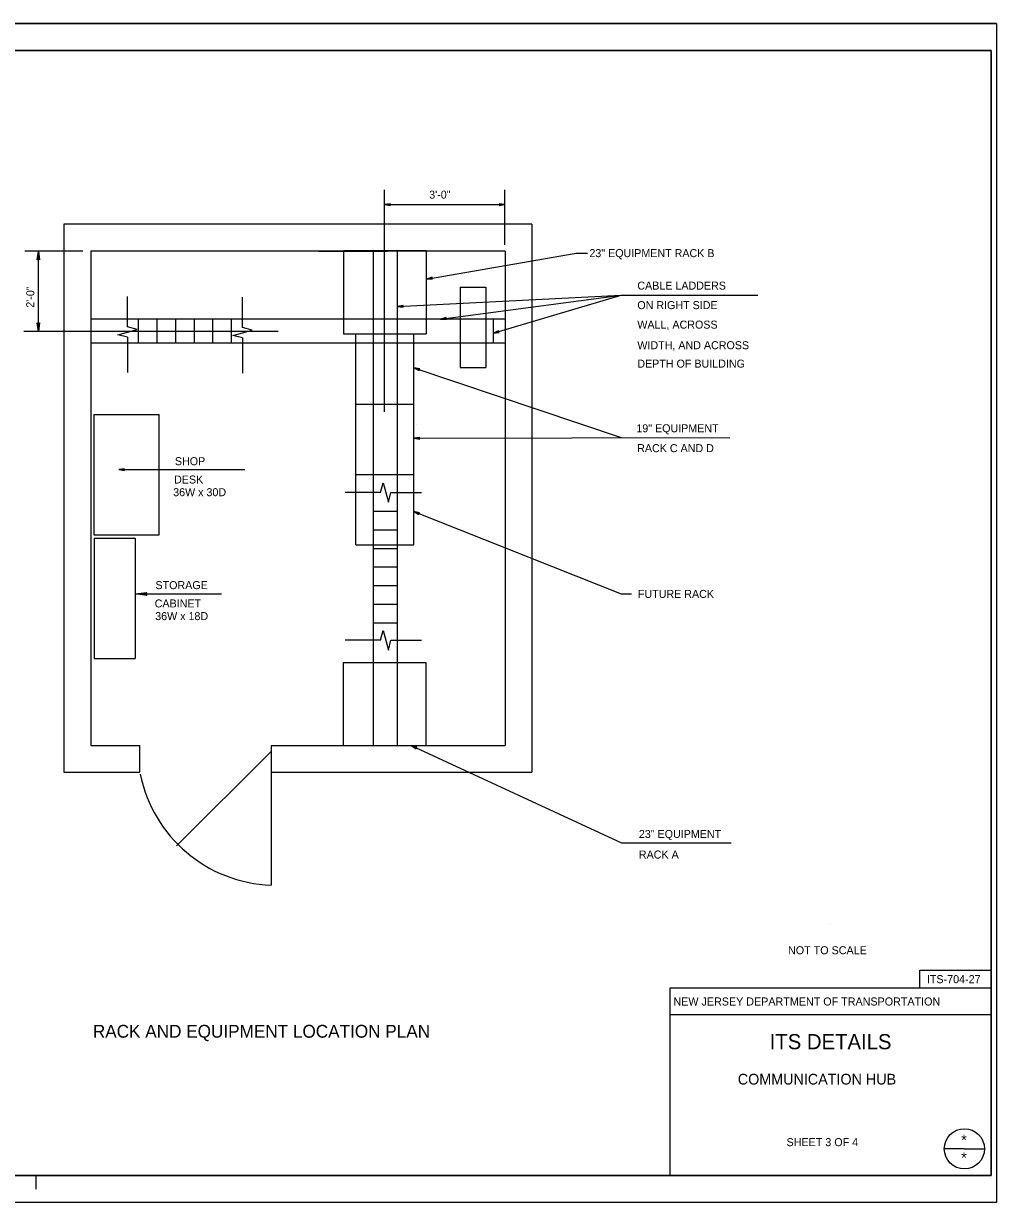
# Model space of a CAD drawing. Extents: x 507907 to 704973, y 495592 to 704964.
# Drawn here: x 508676 to 509221, y 495592 to 496252 of the extents above; entities that cross this region are included whole.
import ezdxf

# ---------------------------------------------------------------- set-up
doc = ezdxf.new("R2010")
doc.units = 0
doc.layers.add('1', color=7, linetype='Continuous')
doc.layers.add('41', color=7, linetype='Continuous')

msp = doc.modelspace()

# ---------------------------------------------------------------- linework, layer by layer
at = {"layer": '1'}
for p, q in [((509221.09, 496252.27), (508172.92, 496252.27)), ((509218.09, 496237.27), (508228.09, 496237.27)), ((509218.09, 495607.27), (509218.09, 496237.27)), ((508878.29, 496034.95), (508878.29, 496159.18)), ((508878.29, 496034.95), (508878.29, 496159.18)), ((508945.79, 496128.48), (508945.79, 496159.18)), ((508945.79, 496128.48), (508945.79, 496159.18)), ((508878.29, 496150.96), (508945.79, 496150.96)), ((508698.74, 496139.92), (508698.74, 495833.11)), ((508960.82, 496139.92), (508698.74, 496139.92)), ((508698.74, 496139.92), (508698.74, 495833.11)), ((508960.82, 496139.92), (508698.74, 496139.92)), ((508960.82, 496139.92), (508960.82, 495833.11)), ((508960.82, 496139.92), (508960.82, 495833.11)), ((508709.4, 496124.84), (508676.81, 496124.84)), ((508709.4, 496124.84), (508676.81, 496124.84)), ((508683.8, 496119.98), (508684.39, 496124.84)), ((508683.8, 496119.98), (508684.39, 496124.84)), ((508684.39, 496079.81), (508684.39, 496124.84)), ((508684.39, 496079.81), (508684.39, 496124.84)), ((508684.39, 496124.84), (508685.04, 496119.98)), ((508684.39, 496124.84), (508685.04, 496119.98)), ((508713.72, 496124.94), (508713.72, 495848.09)), ((508945.84, 496124.94), (508713.72, 496124.94)), ((508713.72, 496124.94), (508713.72, 495848.09)), ((508945.84, 496124.94), (508713.72, 496124.94)), ((508841.51, 496124.94), (508879.89, 496124.94)), ((508841.51, 496124.94), (508879.89, 496124.94)), ((508901.71, 496124.96), (508855.38, 496124.96)), ((508901.71, 496124.96), (508855.38, 496124.96)), ((508855.52, 496078.63), (508855.52, 496124.96)), ((508855.52, 496078.63), (508855.52, 496124.96)), ((508872.04, 496124.94), (508872.04, 495848.09)), ((508872.04, 496124.94), (508872.04, 495848.09)), ((508885.46, 496124.94), (508885.46, 495848.09)), ((508885.46, 496124.94), (508885.46, 495848.09)), ((508901.85, 496078.63), (508901.85, 496124.96)), ((508901.85, 496078.63), (508901.85, 496124.96)), ((508901.85, 496109.19), (508985.65, 496123.7)), ((508901.85, 496109.19), (508985.65, 496123.7)), ((508945.84, 496124.94), (508945.84, 495848.09)), ((508945.84, 496124.94), (508945.84, 495848.09)), ((508985.65, 496123.7), (508992.02, 496123.7)), ((508985.65, 496123.7), (508992.02, 496123.7)), ((508684.39, 496120.47), (508683.8, 496119.98)), ((508684.39, 496120.47), (508683.8, 496119.98)), ((508685.04, 496119.98), (508684.39, 496120.47)), ((508685.04, 496119.98), (508684.39, 496120.47)), ((508920.67, 496104.68), (508920.67, 496059.76)), ((508920.67, 496104.68), (508935.06, 496104.68)), ((508920.67, 496104.68), (508920.67, 496059.76)), ((508920.67, 496104.68), (508935.06, 496104.68)), ((508935.06, 496104.68), (508935.06, 496059.76)), ((508935.06, 496104.68), (508935.06, 496059.76)), ((508734.34, 496082.45), (508734.34, 496099.51)), ((508734.34, 496082.45), (508734.34, 496099.51)), ((508798.75, 496082.09), (508798.75, 496099.15)), ((508798.75, 496082.09), (508798.75, 496099.15)), ((508885.46, 496093.83), (509010.9, 496100.23)), ((508885.46, 496093.83), (509010.9, 496100.23)), ((508909.65, 496086.84), (509010.9, 496100.23)), ((508909.65, 496086.84), (509010.9, 496100.23)), ((508939.2, 496078.89), (509010.9, 496100.23)), ((508939.2, 496078.89), (509010.9, 496100.23)), ((509010.9, 496100.23), (509087.43, 496100.23)), ((509010.9, 496100.23), (509087.43, 496100.23)), ((508684.39, 496079.81), (508683.74, 496084.67)), ((508683.74, 496084.67), (508684.39, 496084.18)), ((508684.39, 496079.81), (508683.74, 496084.67)), ((508683.74, 496084.67), (508684.39, 496084.18)), ((508684.98, 496084.67), (508684.39, 496079.81)), ((508684.39, 496084.18), (508684.98, 496084.67)), ((508684.98, 496084.67), (508684.39, 496079.81)), ((508684.39, 496084.18), (508684.98, 496084.67)), ((508945.84, 496086.84), (508713.72, 496086.84)), ((508945.84, 496086.84), (508713.72, 496086.84)), ((508739.79, 496080.99), (508734.34, 496082.45)), ((508739.79, 496080.99), (508734.34, 496082.45)), ((508740.37, 496086.84), (508740.37, 496073.42)), ((508740.37, 496086.84), (508740.37, 496073.42)), ((508750.76, 496086.84), (508750.76, 496073.42)), ((508750.76, 496086.84), (508750.76, 496073.42)), ((508761.17, 496086.84), (508761.17, 496073.42)), ((508761.17, 496086.84), (508761.17, 496073.42)), ((508771.59, 496086.84), (508771.59, 496073.42)), ((508771.59, 496086.84), (508771.59, 496073.42)), ((508782, 496086.84), (508782, 496073.42)), ((508782, 496086.84), (508782, 496073.42)), ((508792.41, 496086.84), (508792.41, 496073.42)), ((508792.41, 496086.84), (508792.41, 496073.42)), ((508939.2, 496086.84), (508939.2, 496073.42)), ((508939.2, 496086.84), (508939.2, 496073.42)), ((508818.78, 496079.81), (508676.34, 496079.81)), ((508818.78, 496079.81), (508676.34, 496079.81)), ((508728.88, 496078.07), (508739.79, 496080.99)), ((508728.88, 496078.07), (508739.79, 496080.99)), ((508734.34, 496076.62), (508728.88, 496078.07)), ((508734.34, 496076.62), (508728.88, 496078.07)), ((508734.34, 496076.62), (508734.34, 496056.86)), ((508734.34, 496076.62), (508734.34, 496056.86)), ((508793.29, 496077.71), (508804.2, 496080.63)), ((508793.29, 496077.71), (508804.2, 496080.63)), ((508798.75, 496076.25), (508793.29, 496077.71)), ((508798.75, 496076.25), (508793.29, 496077.71)), ((508804.2, 496080.63), (508798.75, 496082.09)), ((508804.2, 496080.63), (508798.75, 496082.09)), ((508798.75, 496076.25), (508798.75, 496056.5)), ((508798.75, 496076.25), (508798.75, 496056.5)), ((508855.38, 496078.63), (508901.71, 496078.63)), ((508855.38, 496078.63), (508901.71, 496078.63)), ((508862.23, 496039.2), (508862.23, 496078.58)), ((508862.23, 496078.58), (508894.85, 496078.58)), ((508862.23, 496039.2), (508862.23, 496078.58)), ((508862.23, 496078.58), (508894.85, 496078.58)), ((508894.71, 496039.2), (508894.71, 496078.58)), ((508894.71, 496039.2), (508894.71, 496078.58)), ((508945.84, 496073.42), (508713.72, 496073.42)), ((508945.84, 496073.42), (508713.72, 496073.42)), ((508894.71, 496059.52), (509010.9, 496020.46)), ((508894.71, 496059.52), (509010.9, 496020.46)), ((508920.67, 496059.76), (508935.06, 496059.76)), ((508920.67, 496059.76), (508935.06, 496059.76)), ((508862.09, 496039.2), (508894.71, 496039.2)), ((508862.09, 496039.2), (508894.71, 496039.2)), ((508862.23, 496039.2), (508894.71, 496039.2)), ((508862.23, 495999.81), (508862.23, 496039.2)), ((508862.23, 496039.2), (508894.71, 496039.2)), ((508862.23, 495999.81), (508862.23, 496039.2)), ((508894.71, 495999.81), (508894.71, 496039.2)), ((508894.71, 495999.81), (508894.71, 496039.2)), ((508715.56, 496033.48), (508715.56, 495966.09)), ((508715.56, 496033.48), (508752.05, 496033.48)), ((508715.56, 496033.48), (508715.56, 495966.09)), ((508715.56, 496033.48), (508752.05, 496033.48)), ((508752.05, 495966.09), (508752.05, 496033.48)), ((508752.05, 495966.09), (508752.05, 496033.48)), ((508896.2, 496027.63), (508896.2, 496027.63)), ((508896.2, 496027.63), (508896.2, 496027.63)), ((508894.71, 496020.08), (509071.81, 496020.46)), ((508894.71, 496020.08), (509071.81, 496020.46)), ((508729.42, 496002.56), (508800, 496002.56)), ((508729.42, 496002.56), (508800, 496002.56)), ((508862.23, 495999.81), (508894.71, 495999.81)), ((508862.23, 495960.43), (508862.23, 495999.81)), ((508862.23, 495999.81), (508894.71, 495999.81)), ((508862.23, 495960.43), (508862.23, 495999.81)), ((508862.23, 495999.81), (508894.85, 495999.81)), ((508862.23, 495999.81), (508894.85, 495999.81)), ((508894.71, 495960.43), (508894.71, 495999.81)), ((508894.71, 495960.43), (508894.71, 495999.81)), ((508876.1, 495989.73), (508877.56, 495995.19)), ((508876.1, 495989.73), (508877.56, 495995.19)), ((508877.56, 495995.19), (508880.47, 495984.28)), ((508877.56, 495995.19), (508880.47, 495984.28)), ((508876.1, 495989.73), (508856.35, 495989.73)), ((508876.1, 495989.73), (508856.35, 495989.73)), ((508880.47, 495984.28), (508881.93, 495989.73)), ((508880.47, 495984.28), (508881.93, 495989.73)), ((508881.93, 495989.73), (508899, 495989.73)), ((508881.93, 495989.73), (508899, 495989.73)), ((508872.04, 495979.29), (508885.46, 495979.29)), ((508872.04, 495979.29), (508885.46, 495979.29)), ((508894.71, 495979.14), (509010.9, 495933.05)), ((508894.71, 495979.14), (509010.9, 495933.05)), ((508715.56, 495966.09), (508752.05, 495966.09)), ((508715.56, 495966.09), (508752.05, 495966.09)), ((508715.64, 495964.15), (508715.64, 495896.76)), ((508715.64, 495964.15), (508738.63, 495964.15)), ((508715.64, 495964.15), (508715.64, 495896.76)), ((508715.64, 495964.15), (508738.63, 495964.15)), ((508738.63, 495964.15), (508738.63, 495896.76)), ((508738.63, 495964.15), (508738.63, 495896.76)), ((508872.04, 495968.88), (508885.46, 495968.88)), ((508872.04, 495968.88), (508885.46, 495968.88)), ((508862.23, 495960.43), (508894.71, 495960.43)), ((508862.23, 495960.43), (508894.71, 495960.43)), ((508871.9, 495958.47), (508885.32, 495958.47)), ((508871.9, 495958.47), (508885.32, 495958.47)), ((508872.04, 495948.06), (508885.46, 495948.06)), ((508872.04, 495948.06), (508885.46, 495948.06)), ((508872.04, 495937.64), (508885.46, 495937.64)), ((508872.04, 495937.64), (508885.46, 495937.64)), ((508738.63, 495932.94), (508786.96, 495932.94)), ((508738.63, 495932.94), (508786.96, 495932.94)), ((509010.9, 495933.05), (509016.59, 495933.05)), ((509010.9, 495933.05), (509016.59, 495933.05)), ((508872.04, 495927.23), (508885.46, 495927.23)), ((508872.04, 495927.23), (508885.46, 495927.23)), ((508872.04, 495916.84), (508885.46, 495916.84)), ((508872.04, 495916.84), (508885.46, 495916.84)), ((508876.1, 495906.97), (508877.56, 495912.42)), ((508876.1, 495906.97), (508877.56, 495912.42)), ((508877.56, 495912.42), (508880.47, 495901.52)), ((508877.56, 495912.42), (508880.47, 495901.52)), ((508876.1, 495906.97), (508856.35, 495906.97)), ((508876.1, 495906.97), (508856.35, 495906.97)), ((508880.47, 495901.52), (508881.93, 495906.97)), ((508880.47, 495901.52), (508881.93, 495906.97)), ((508881.93, 495906.97), (508899, 495906.97)), ((508881.93, 495906.97), (508899, 495906.97)), ((508715.64, 495896.76), (508738.63, 495896.76)), ((508715.64, 495896.76), (508738.63, 495896.76)), ((508901.55, 495894.42), (508855.21, 495894.42)), ((508901.55, 495894.42), (508855.21, 495894.42)), ((508855.35, 495848.09), (508855.35, 495894.42)), ((508855.35, 495848.09), (508855.35, 495894.42)), ((508901.69, 495848.09), (508901.69, 495894.42)), ((508901.69, 495848.09), (508901.69, 495894.42)), ((508713.72, 495848.09), (508741.26, 495848.09)), ((508713.72, 495848.09), (508741.26, 495848.09)), ((508741.26, 495833.11), (508741.26, 495848.09)), ((508741.26, 495833.11), (508741.26, 495848.09)), ((508814.8, 495844.81), (508761.85, 495791.86)), ((508814.8, 495844.81), (508761.85, 495791.86)), ((508814.8, 495848.09), (508945.84, 495848.09)), ((508814.8, 495848.09), (508814.8, 495833.11)), ((508814.8, 495848.09), (508945.84, 495848.09)), ((508814.8, 495848.09), (508814.8, 495833.11)), ((508840.71, 495848.09), (508879.09, 495848.09)), ((508840.71, 495848.09), (508879.09, 495848.09)), ((508863.17, 495848.09), (508901.55, 495848.09)), ((508863.17, 495848.09), (508901.55, 495848.09)), ((508893.27, 495848.09), (509011.14, 495793.58)), ((508893.27, 495848.09), (509011.14, 495793.58)), ((508698.74, 495833.11), (508741.26, 495833.11)), ((508698.74, 495833.11), (508741.26, 495833.11)), ((508814.8, 495833.11), (508960.82, 495833.11)), ((508814.8, 495833.11), (508814.8, 495769.93)), ((508814.8, 495833.11), (508960.82, 495833.11)), ((508814.8, 495833.11), (508814.8, 495769.93)), ((509011.14, 495793.58), (509072.57, 495793.58)), ((509011.14, 495793.58), (509072.57, 495793.58)), ((509128.14, 495748.45), (509128.14, 495748.45)), ((509178.14, 495712.27), (509178.14, 495722.27)), ((509178.14, 495722.27), (509218.14, 495722.27)), ((509218.14, 495712.27), (509038.14, 495712.27)), ((509038.14, 495712.27), (509038.14, 495607.27)), ((509218.14, 495697.27), (509038.14, 495697.27)), ((509203.14, 495622.27), (509191.89, 495622.27)), ((509203.14, 495622.27), (509214.39, 495622.27)), ((508228.09, 495607.27), (509218.09, 495607.27)), ((508683.09, 495599.77), (508683.09, 495607.27)), ((509221.09, 495592.27), (508172.92, 495592.27))]:
    msp.add_line(p, q, dxfattribs=at)
for points in [[(508878.29, 496150.96), (508881.59, 496150.49), (508881.24, 496150.96), (508881.59, 496151.44)], [(508945.79, 496150.96), (508942.48, 496151.44), (508942.83, 496150.96), (508942.48, 496150.49)], [(508945.79, 496150.96), (508942.48, 496151.44), (508942.83, 496150.96), (508942.48, 496150.49)], [(508901.85, 496109.19), (508905.19, 496109.29), (508904.76, 496109.69), (508905.03, 496110.22)], [(508901.85, 496109.19), (508905.19, 496109.29), (508904.76, 496109.69), (508905.03, 496110.22)], [(508885.46, 496093.83), (508888.79, 496093.52), (508888.41, 496093.98), (508888.74, 496094.47)], [(508885.46, 496093.83), (508888.79, 496093.52), (508888.41, 496093.98), (508888.74, 496094.47)], [(508909.65, 496086.84), (508912.99, 496086.81), (508912.58, 496087.23), (508912.86, 496087.74)], [(508909.65, 496086.84), (508912.99, 496086.81), (508912.58, 496087.23), (508912.86, 496087.74)], [(508939.2, 496078.89), (508942.51, 496079.38), (508942.03, 496079.73), (508942.24, 496080.28)], [(508894.71, 496059.52), (508897.69, 496058.01), (508897.51, 496058.58), (508898, 496058.91)], [(508894.71, 496059.52), (508897.69, 496058.01), (508897.51, 496058.58), (508898, 496058.91)], [(508894.71, 496020.08), (508898.02, 496019.61), (508897.66, 496020.09), (508898.02, 496020.56)], [(508894.71, 496020.08), (508898.02, 496019.61), (508897.66, 496020.09), (508898.02, 496020.56)], [(508729.42, 496002.56), (508732.73, 496002.09), (508732.37, 496002.56), (508732.73, 496003.04)], [(508729.42, 496002.56), (508732.73, 496002.09), (508732.37, 496002.56), (508732.73, 496003.04)], [(508894.71, 495979.14), (508897.61, 495977.48), (508897.45, 495978.05), (508897.96, 495978.36)], [(508745.11, 495932.15), (508738.63, 495932.94), (508745.11, 495933.8), (508744.46, 495932.94)], [(508745.11, 495932.15), (508738.63, 495932.94), (508745.11, 495933.8), (508744.46, 495932.94)], [(508893.27, 495848.09), (508896.07, 495846.27), (508895.95, 495846.85), (508896.47, 495847.13)]]:
    msp.add_lwpolyline(points, close=True, dxfattribs=at)
msp.add_circle((509203.14, 495622.27), 11.25, dxfattribs=at)
msp.add_arc((508817.49, 495847.45), 77.56, 191.39972, 268.01782, dxfattribs=at)
msp.add_arc((508817.49, 495847.45), 77.56, 191.39972, 268.01782, dxfattribs=at)
at = {"layer": '41'}
for points in [[(508172.92, 496252.27), (509221.09, 496252.27), (509221.09, 495592.27), (508172.92, 495592.27)], [(508228.09, 496237.27), (509218.09, 496237.27), (509218.09, 495607.27), (508228.09, 495607.27)]]:
    msp.add_lwpolyline(points, close=True, dxfattribs=at)

# ---------------------------------------------------------------- texts
at = {"layer": '1'}
for s, height, p in [('3\'-0"', 4.482, (508903.34, 496154.26)), ('3\'-0"', 4.482, (508903.34, 496154.26)), ('23" EQUIPMENT RACK B', 4.482, (508993.08, 496121.51)), ('23" EQUIPMENT RACK B', 4.482, (508993.08, 496121.51)), ('CABLE LADDERS', 4.482, (509019.94, 496103.32)), ('CABLE LADDERS', 4.482, (509019.94, 496103.32)), ('ON RIGHT SIDE', 4.482, (509019.93, 496092.4)), ('ON RIGHT SIDE', 4.482, (509019.93, 496092.4)), ('WALL, ACROSS', 4.482, (509019.93, 496081.49)), ('WALL, ACROSS', 4.482, (509019.93, 496081.49)), ('WIDTH, AND ACROSS', 4.482, (509019.93, 496069.96)), ('WIDTH, AND ACROSS', 4.482, (509019.93, 496069.96)), ('DEPTH OF BUILDING', 4.482, (509019.93, 496059.65)), ('DEPTH OF BUILDING', 4.482, (509019.93, 496059.65)), ('19" EQUIPMENT', 4.482, (509019.39, 496023.45)), ('19" EQUIPMENT', 4.482, (509019.39, 496023.45)), ('RACK C AND D', 4.482, (509019.84, 496012.32)), ('RACK C AND D', 4.482, (509019.84, 496012.32)), ('SHOP', 4.482, (508760.87, 496005.02)), ('SHOP', 4.482, (508760.87, 496005.02)), ('DESK', 4.482, (508760.43, 495994.77)), ('DESK', 4.482, (508760.43, 495994.77)), ('36W x 30D', 4.482, (508759.92, 495987.67)), ('36W x 30D', 4.482, (508759.92, 495987.67)), ('STORAGE ', 4.482, (508750, 495935.64)), ('STORAGE ', 4.482, (508750, 495935.64)), ('FUTURE RACK', 4.482, (509020.25, 495930.71)), ('FUTURE RACK', 4.482, (509020.25, 495930.71)), ('CABINET', 4.482, (508749.56, 495925.39)), ('CABINET', 4.482, (508749.56, 495925.39)), ('36W x 18D', 4.482, (508749.85, 495918.29)), ('36W x 18D', 4.482, (508749.85, 495918.29)), ('23" EQUIPMENT', 4.482, (509020.8, 495796.32)), ('23" EQUIPMENT', 4.482, (509020.8, 495796.32)), ('RACK A', 4.482, (509020.8, 495784.8)), ('RACK A', 4.482, (509020.8, 495784.8)), ('NOT TO SCALE', 4.5, (509104.35, 495731.2)), ('ITS-704-27', 4.5, (509182.11, 495715.02)), ('NEW JERSEY DEPARTMENT OF TRANSPORTATION', 4.5, (509040.17, 495702.52)), ('RACK AND EQUIPMENT LOCATION PLAN', 7.182, (508714.93, 495684.5)), ('RACK AND EQUIPMENT LOCATION PLAN', 7.182, (508714.93, 495684.5)), ('ITS DETAILS', 8.5, (509094.08, 495678.02)), ('COMMUNICATION HUB ', 6, (509076.22, 495658.27)), ('SHEET 3 OF 4', 4.5, (509103.5, 495623.77)), ('*', 6, (509201.36, 495624.24)), ('*', 6, (509201.36, 495614.3))]:
    msp.add_text(s, height=height, dxfattribs=at).set_placement(p)
msp.add_text('2\'-0"', height=4.482, rotation=90, dxfattribs=at).set_placement((508682.08, 496093.2))
msp.add_text('2\'-0"', height=4.482, rotation=90, dxfattribs=at).set_placement((508682.08, 496093.2))

doc.saveas('drawing.dxf')
